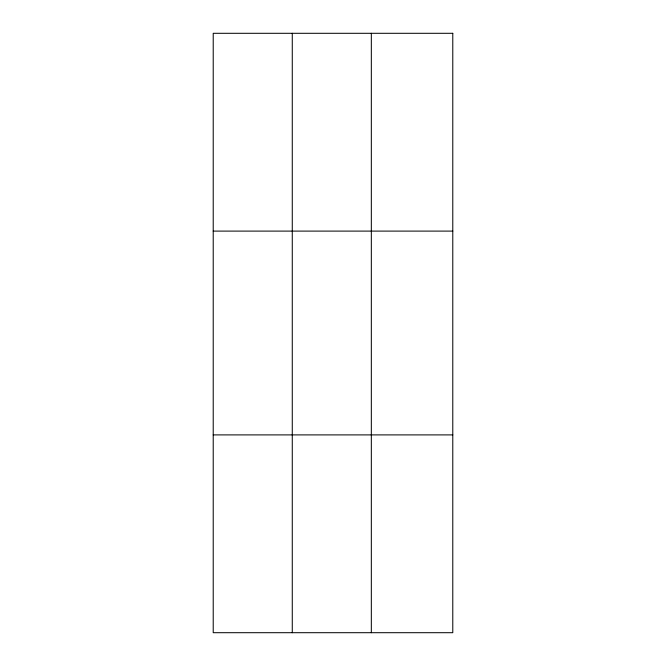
<?xml version="1.0" encoding="UTF-8"?>
<svg xmlns="http://www.w3.org/2000/svg" width="666" height="666" viewBox="0 0 666 666"><rect width="100%" height="100%" fill="white"/><g stroke="black" fill="none" stroke-linecap="round" stroke-linejoin="round"><path stroke-width="1" d="M292.274 33.3L292.274 632.7M371.328 33.3L371.328 632.7M213.22 231.102L452.78 231.102M213.22 434.898L452.78 434.898M452.78 33.3L452.78 632.7L213.22 632.7L213.22 33.3L452.78 33.3"/></g></svg>
